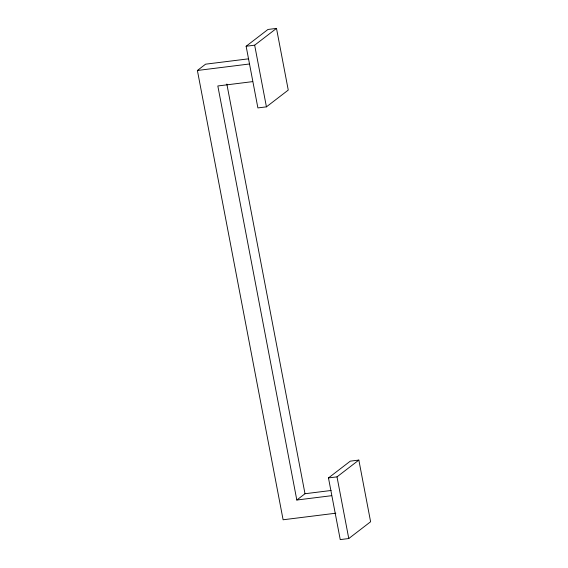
<?xml version="1.0" encoding="UTF-8"?>
<svg xmlns="http://www.w3.org/2000/svg" width="568" height="568" viewBox="0 0 568 568"><rect width="100%" height="100%" fill="white"/><g stroke="black" fill="none" stroke-linecap="round" stroke-linejoin="round"><path stroke-width="0.85" d="M335.83 513.202L283.105 519.777L197.394 70.475L205.581 64.177L248.642 58.816M246.129 46.249L267.961 29.465L276.495 28.4L288.26 90.071L266.428 106.855L257.893 107.92L246.129 46.249L254.663 45.184L276.495 28.4M252.675 81.622L217.828 85.967L296.815 500.025L305.002 493.734L331.137 490.475M328.474 477.929L350.307 461.145L358.841 460.08L370.606 521.751L348.773 538.535L340.239 539.6L328.474 477.929L337.009 476.864L358.841 460.08M197.394 70.475L249.238 64.014M296.815 500.025L331.655 495.686M254.663 45.184L266.428 106.855M337.009 476.864L348.773 538.535M226.845 84.028L305.002 493.734"/></g></svg>
